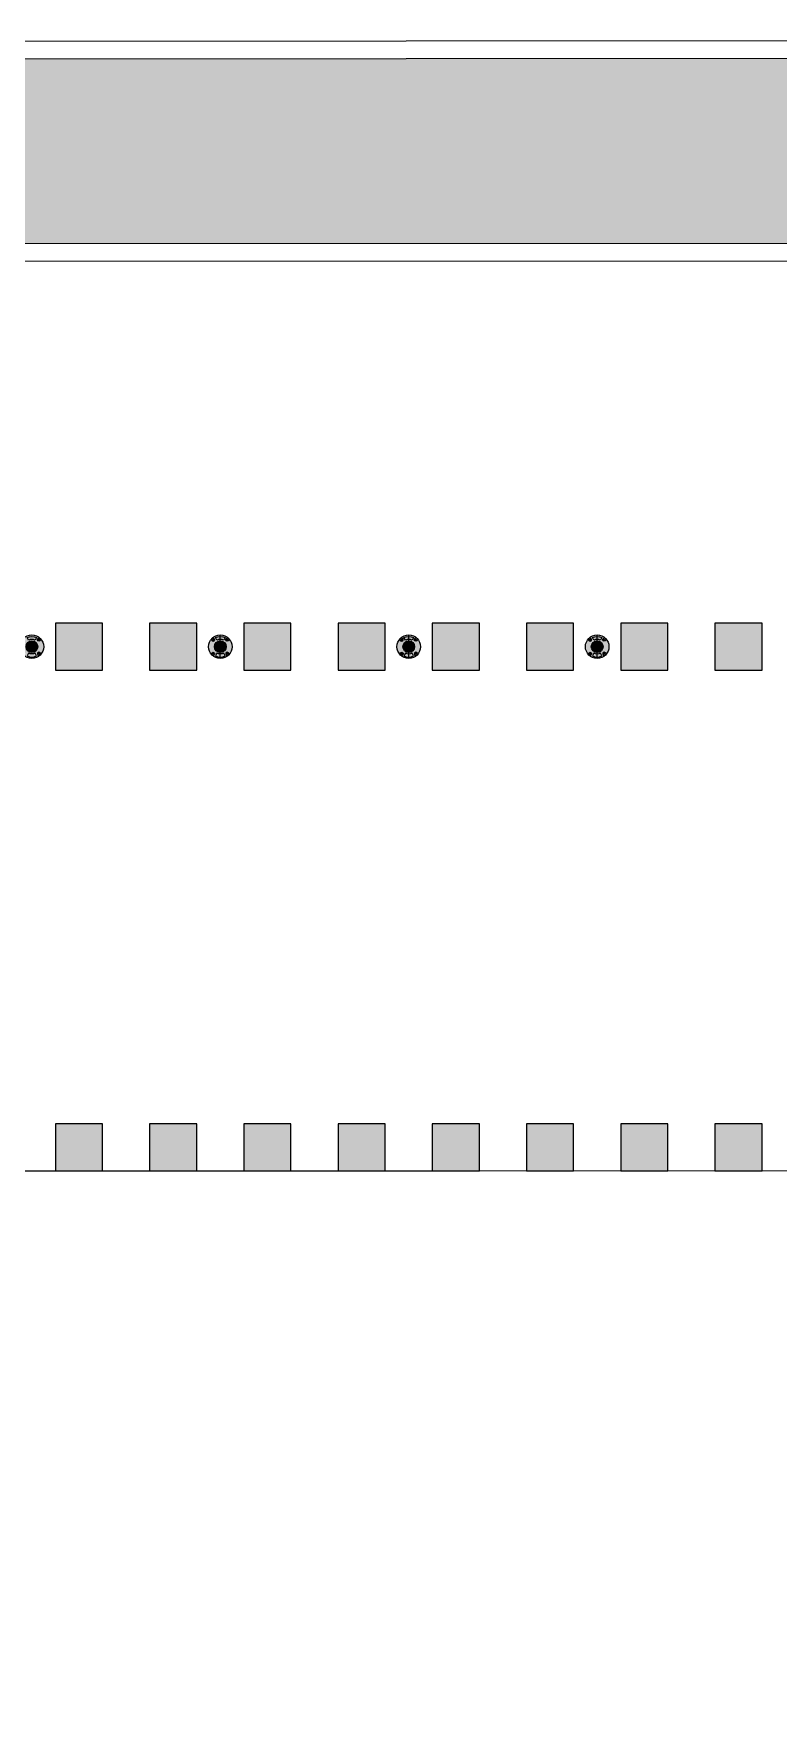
# Model space of a CAD drawing. Header units: metres. Extents: x 668617 to 675126, y 2286318 to 2293677.
# Drawn here: x 668945.45 to 668951.77, y 2287198.26 to 2287212.45 of the extents above; entities that cross this region are included whole.
import ezdxf

# ---------------------------------------------------------------- set-up
doc = ezdxf.new("R2010")
doc.units = ezdxf.units.M
doc.header["$MEASUREMENT"] = 0
for name, color, linetype in [('CU_VEGETACION', 54, 'Continuous'), ('DMTG-B-CuadrosVerdes', 94, 'Continuous'), ('DMTG-M-VIALETON', 92, 'Continuous'), ('DMTG-PB-BANQUETAS', 251, 'Continuous')]:
    doc.layers.add(name, color=color, linetype=linetype)

# ---------------------------------------------------------------- blocks, each defined once
blk = doc.blocks.new('*U110')
h = blk.add_hatch(color=256)
h.dxf.hatch_style = 1
h.paths.add_polyline_path([(12, 4.25), (12.4, 4.25), (12.4, 4.65), (12, 4.65)])
h = blk.add_hatch(color=256)
h.dxf.hatch_style = 1
h.paths.add_polyline_path([(12, 4.25), (12.4, 4.25), (12.4, 4.65), (12, 4.65)])
h = blk.add_hatch(color=256)
h.dxf.hatch_style = 1
h.paths.add_polyline_path([(12.8, 4.25), (13.2, 4.25), (13.2, 4.65), (12.8, 4.65)])
h = blk.add_hatch(color=256)
h.dxf.hatch_style = 1
h.paths.add_polyline_path([(12.8, 4.25), (13.2, 4.25), (13.2, 4.65), (12.8, 4.65)])
h = blk.add_hatch(color=256)
h.dxf.hatch_style = 1
h.paths.add_polyline_path([(13.6, 4.25), (14, 4.25), (14, 4.65), (13.6, 4.65)])
h = blk.add_hatch(color=256)
h.dxf.hatch_style = 1
h.paths.add_polyline_path([(13.6, 4.25), (14, 4.25), (14, 4.65), (13.6, 4.65)])
h = blk.add_hatch(color=256)
h.dxf.hatch_style = 1
h.paths.add_polyline_path([(14.4, 4.25), (14.8, 4.25), (14.8, 4.65), (14.4, 4.65)])
h = blk.add_hatch(color=256)
h.dxf.hatch_style = 1
h.paths.add_polyline_path([(14.4, 4.25), (14.8, 4.25), (14.8, 4.65), (14.4, 4.65)])
h = blk.add_hatch(color=256)
h.dxf.hatch_style = 1
h.paths.add_polyline_path([(15.2, 4.25), (15.6, 4.25), (15.6, 4.65), (15.2, 4.65)])
h = blk.add_hatch(color=256)
h.dxf.hatch_style = 1
h.paths.add_polyline_path([(15.2, 4.25), (15.6, 4.25), (15.6, 4.65), (15.2, 4.65)])
h = blk.add_hatch(color=256)
h.dxf.hatch_style = 1
h.paths.add_polyline_path([(16, 4.25), (16.4, 4.25), (16.4, 4.65), (16, 4.65)])
h = blk.add_hatch(color=256)
h.dxf.hatch_style = 1
h.paths.add_polyline_path([(16, 4.25), (16.4, 4.25), (16.4, 4.65), (16, 4.65)])
h = blk.add_hatch(color=256)
h.dxf.hatch_style = 1
h.paths.add_polyline_path([(16.8, 4.25), (17.2, 4.25), (17.2, 4.65), (16.8, 4.65)])
h = blk.add_hatch(color=256)
h.dxf.hatch_style = 1
h.paths.add_polyline_path([(16.8, 4.25), (17.2, 4.25), (17.2, 4.65), (16.8, 4.65)])
h = blk.add_hatch(color=256)
h.dxf.hatch_style = 1
h.paths.add_polyline_path([(17.6, 4.25), (18, 4.25), (18, 4.65), (17.6, 4.65)])
h = blk.add_hatch(color=256)
h.dxf.hatch_style = 1
h.paths.add_polyline_path([(12, 0), (12.4, 0), (12.4, 0.4), (12, 0.4)])
h = blk.add_hatch(color=256)
h.dxf.hatch_style = 1
h.paths.add_polyline_path([(12, 0), (12.4, 0), (12.4, 0.4), (12, 0.4)])
h = blk.add_hatch(color=256)
h.dxf.hatch_style = 1
h.paths.add_polyline_path([(12.8, 0), (13.2, 0), (13.2, 0.4), (12.8, 0.4)])
h = blk.add_hatch(color=256)
h.dxf.hatch_style = 1
h.paths.add_polyline_path([(12.8, 0), (13.2, 0), (13.2, 0.4), (12.8, 0.4)])
h = blk.add_hatch(color=256)
h.dxf.hatch_style = 1
h.paths.add_polyline_path([(13.6, 0), (14, 0), (14, 0.4), (13.6, 0.4)])
h = blk.add_hatch(color=256)
h.dxf.hatch_style = 1
h.paths.add_polyline_path([(13.6, 0), (14, 0), (14, 0.4), (13.6, 0.4)])
h = blk.add_hatch(color=256)
h.dxf.hatch_style = 1
h.paths.add_polyline_path([(14.4, 0), (14.8, 0), (14.8, 0.4), (14.4, 0.4)])
h = blk.add_hatch(color=256)
h.dxf.hatch_style = 1
h.paths.add_polyline_path([(14.4, 0), (14.8, 0), (14.8, 0.4), (14.4, 0.4)])
h = blk.add_hatch(color=256)
h.dxf.hatch_style = 1
h.paths.add_polyline_path([(15.2, 0), (15.6, 0), (15.6, 0.4), (15.2, 0.4)])
h = blk.add_hatch(color=256)
h.dxf.hatch_style = 1
h.paths.add_polyline_path([(15.2, 0), (15.6, 0), (15.6, 0.4), (15.2, 0.4)])
h = blk.add_hatch(color=256)
h.dxf.hatch_style = 1
h.paths.add_polyline_path([(16, 0), (16.4, 0), (16.4, 0.4), (16, 0.4)])
h = blk.add_hatch(color=256)
h.dxf.hatch_style = 1
h.paths.add_polyline_path([(16, 0), (16.4, 0), (16.4, 0.4), (16, 0.4)])
h = blk.add_hatch(color=256)
h.dxf.hatch_style = 1
h.paths.add_polyline_path([(16.8, 0), (17.2, 0), (17.2, 0.4), (16.8, 0.4)])
h = blk.add_hatch(color=256)
h.dxf.hatch_style = 1
h.paths.add_polyline_path([(16.8, 0), (17.2, 0), (17.2, 0.4), (16.8, 0.4)])
h = blk.add_hatch(color=256)
h.dxf.hatch_style = 1
h.paths.add_polyline_path([(17.6, 0), (18, 0), (18, 0.4), (17.6, 0.4)])
for points in [[(12, 4.25), (12.4, 4.25), (12.4, 4.65), (12, 4.65)], [(12, 4.25), (12.4, 4.25), (12.4, 4.65), (12, 4.65)], [(12.8, 4.25), (13.2, 4.25), (13.2, 4.65), (12.8, 4.65)], [(12.8, 4.25), (13.2, 4.25), (13.2, 4.65), (12.8, 4.65)], [(13.6, 4.25), (14, 4.25), (14, 4.65), (13.6, 4.65)], [(13.6, 4.25), (14, 4.25), (14, 4.65), (13.6, 4.65)], [(14.4, 4.25), (14.8, 4.25), (14.8, 4.65), (14.4, 4.65)], [(14.4, 4.25), (14.8, 4.25), (14.8, 4.65), (14.4, 4.65)], [(15.2, 4.25), (15.6, 4.25), (15.6, 4.65), (15.2, 4.65)], [(15.2, 4.25), (15.6, 4.25), (15.6, 4.65), (15.2, 4.65)], [(16, 4.25), (16.4, 4.25), (16.4, 4.65), (16, 4.65)], [(16, 4.25), (16.4, 4.25), (16.4, 4.65), (16, 4.65)], [(16.8, 4.25), (17.2, 4.25), (17.2, 4.65), (16.8, 4.65)], [(16.8, 4.25), (17.2, 4.25), (17.2, 4.65), (16.8, 4.65)], [(17.6, 4.25), (18, 4.25), (18, 4.65), (17.6, 4.65)], [(12, 0), (12.4, 0), (12.4, 0.4), (12, 0.4)], [(12, 0), (12.4, 0), (12.4, 0.4), (12, 0.4)], [(12.8, 0), (13.2, 0), (13.2, 0.4), (12.8, 0.4)], [(12.8, 0), (13.2, 0), (13.2, 0.4), (12.8, 0.4)], [(13.6, 0), (14, 0), (14, 0.4), (13.6, 0.4)], [(13.6, 0), (14, 0), (14, 0.4), (13.6, 0.4)], [(14.4, 0), (14.8, 0), (14.8, 0.4), (14.4, 0.4)], [(14.4, 0), (14.8, 0), (14.8, 0.4), (14.4, 0.4)], [(15.2, 0), (15.6, 0), (15.6, 0.4), (15.2, 0.4)], [(15.2, 0), (15.6, 0), (15.6, 0.4), (15.2, 0.4)], [(16, 0), (16.4, 0), (16.4, 0.4), (16, 0.4)], [(16, 0), (16.4, 0), (16.4, 0.4), (16, 0.4)], [(16.8, 0), (17.2, 0), (17.2, 0.4), (16.8, 0.4)], [(16.8, 0), (17.2, 0), (17.2, 0.4), (16.8, 0.4)], [(17.6, 0), (18, 0), (18, 0.4), (17.6, 0.4)]]:
    blk.add_lwpolyline(points, close=True)
blk = doc.blocks.new('*U29')
at = {"true_color": 0x58ba48}
h = blk.add_hatch(color=85, dxfattribs=at)
h.dxf.hatch_style = 1
h.paths.add_polyline_path([(24.592, 11.001, 1), (24.692, 11.001, 1)], flags=0)
h.paths.add_polyline_path([(24.591, 11.069), (24.58, 11.08, 0.062746), (24.563, 11.062), (24.573, 11.052, 0.413879), (24.591, 11.052, 0.414549)], flags=17)
h.paths.add_polyline_path([(24.588, 11.06, -1), (24.576, 11.06, -1)], flags=16)
h.paths.add_polyline_path([(24.592, 11.001, 1), (24.692, 11.001, 1)], flags=16)
h.paths.add_polyline_path([(24.703, 11.08), (24.692, 11.069, 0.413879), (24.692, 11.052, 0.414549), (24.71, 11.052), (24.721, 11.062, 0.062746)], flags=17)
h.paths.add_polyline_path([(24.707, 11.06, -1), (24.695, 11.06, -1)], flags=16)
h.paths.add_polyline_path([(24.721, 10.94), (24.71, 10.95, 0.413879), (24.692, 10.95, 0.414549), (24.692, 10.933), (24.703, 10.922, 0.062746)], flags=17)
h.paths.add_polyline_path([(24.695, 10.942, -1), (24.707, 10.942, -1)], flags=16)
h.paths.add_polyline_path([(24.591, 10.95, 0.414549), (24.573, 10.95), (24.563, 10.94, 0.062746), (24.58, 10.922), (24.591, 10.933, 0.413879)], flags=17)
h.paths.add_polyline_path([(24.576, 10.942, -1), (24.588, 10.942, -1)], flags=16)
h.paths.add_polyline_path([(24.721, 11.062), (24.71, 11.052, -0.414549), (24.692, 11.052, -0.413879), (24.692, 11.069), (24.703, 11.08, 0.342564), (24.58, 11.08), (24.591, 11.069, -0.414549), (24.591, 11.052, -0.413879), (24.573, 11.052), (24.563, 11.062, 0.166532), (24.542, 11.001, 0.166532), (24.563, 10.94), (24.573, 10.95, -0.414549), (24.591, 10.95, -0.413879), (24.591, 10.933), (24.58, 10.922, 0.342564), (24.703, 10.922), (24.692, 10.933, -0.414549), (24.692, 10.95, -0.413879), (24.71, 10.95), (24.721, 10.94, 0.166532), (24.742, 11.001, 0.166532)])
h.paths.add_polyline_path([(24.692, 11.001, -1), (24.592, 11.001, -1)], flags=0)
h.paths.add_polyline_path([(24.671, 11.056, 0.245947), (24.613, 11.056), (24.601, 11.078, -0.245947), (24.682, 11.078)], flags=16)
h.paths.add_polyline_path([(24.671, 10.946), (24.682, 10.923, -0.245947), (24.601, 10.923), (24.613, 10.946, 0.245947)], flags=16)
at = {"true_color": 0xc7c8ca}
h = blk.add_hatch(color=9, dxfattribs=at)
h.dxf.hatch_style = 1
h.paths.add_polyline_path([(24.682, 11.078, 0.245947), (24.601, 11.078), (24.613, 11.056, -0.245947), (24.671, 11.056)])
h.paths.add_polyline_path([(24.682, 10.923), (24.671, 10.946, -0.245947), (24.613, 10.946), (24.601, 10.923, 0.245947)])
at = {"true_color": 0x58ba48}
h = blk.add_hatch(color=85, dxfattribs=at)
h.dxf.hatch_style = 1
h.paths.add_polyline_path([(26.192, 11.001, 1), (26.292, 11.001, 1)], flags=0)
h.paths.add_polyline_path([(26.191, 11.069), (26.18, 11.08, 0.062746), (26.163, 11.062), (26.173, 11.052, 0.413879), (26.191, 11.052, 0.414549)], flags=17)
h.paths.add_polyline_path([(26.188, 11.06, -1), (26.176, 11.06, -1)], flags=16)
h.paths.add_polyline_path([(26.192, 11.001, 1), (26.292, 11.001, 1)], flags=16)
h.paths.add_polyline_path([(26.303, 11.08), (26.292, 11.069, 0.413879), (26.292, 11.052, 0.414549), (26.31, 11.052), (26.321, 11.062, 0.062746)], flags=17)
h.paths.add_polyline_path([(26.307, 11.06, -1), (26.295, 11.06, -1)], flags=16)
h.paths.add_polyline_path([(26.321, 10.94), (26.31, 10.95, 0.413879), (26.292, 10.95, 0.414549), (26.292, 10.933), (26.303, 10.922, 0.062746)], flags=17)
h.paths.add_polyline_path([(26.295, 10.942, -1), (26.307, 10.942, -1)], flags=16)
h.paths.add_polyline_path([(26.191, 10.95, 0.414549), (26.173, 10.95), (26.163, 10.94, 0.062746), (26.18, 10.922), (26.191, 10.933, 0.413879)], flags=17)
h.paths.add_polyline_path([(26.176, 10.942, -1), (26.188, 10.942, -1)], flags=16)
h.paths.add_polyline_path([(26.321, 11.062), (26.31, 11.052, -0.414549), (26.292, 11.052, -0.413879), (26.292, 11.069), (26.303, 11.08, 0.342564), (26.18, 11.08), (26.191, 11.069, -0.414549), (26.191, 11.052, -0.413879), (26.173, 11.052), (26.163, 11.062, 0.166532), (26.142, 11.001, 0.166532), (26.163, 10.94), (26.173, 10.95, -0.414549), (26.191, 10.95, -0.413879), (26.191, 10.933), (26.18, 10.922, 0.342564), (26.303, 10.922), (26.292, 10.933, -0.414549), (26.292, 10.95, -0.413879), (26.31, 10.95), (26.321, 10.94, 0.166532), (26.342, 11.001, 0.166532)])
h.paths.add_polyline_path([(26.292, 11.001, -1), (26.192, 11.001, -1)], flags=0)
h.paths.add_polyline_path([(26.271, 11.056, 0.245947), (26.213, 11.056), (26.201, 11.078, -0.245947), (26.282, 11.078)], flags=16)
h.paths.add_polyline_path([(26.271, 10.946), (26.282, 10.923, -0.245947), (26.201, 10.923), (26.213, 10.946, 0.245947)], flags=16)
at = {"true_color": 0xc7c8ca}
h = blk.add_hatch(color=9, dxfattribs=at)
h.dxf.hatch_style = 1
h.paths.add_polyline_path([(26.282, 11.078, 0.245947), (26.201, 11.078), (26.213, 11.056, -0.245947), (26.271, 11.056)])
h.paths.add_polyline_path([(26.282, 10.923), (26.271, 10.946, -0.245947), (26.213, 10.946), (26.201, 10.923, 0.245947)])
at = {"true_color": 0x58ba48}
h = blk.add_hatch(color=85, dxfattribs=at)
h.dxf.hatch_style = 1
h.paths.add_polyline_path([(27.792, 11.001, 1), (27.892, 11.001, 1)], flags=0)
h.paths.add_polyline_path([(27.791, 11.069), (27.78, 11.08, 0.062746), (27.763, 11.062), (27.773, 11.052, 0.413879), (27.791, 11.052, 0.414549)], flags=17)
h.paths.add_polyline_path([(27.788, 11.06, -1), (27.776, 11.06, -1)], flags=16)
h.paths.add_polyline_path([(27.792, 11.001, 1), (27.892, 11.001, 1)], flags=16)
h.paths.add_polyline_path([(27.903, 11.08), (27.892, 11.069, 0.413879), (27.892, 11.052, 0.414549), (27.91, 11.052), (27.921, 11.062, 0.062746)], flags=17)
h.paths.add_polyline_path([(27.907, 11.06, -1), (27.895, 11.06, -1)], flags=16)
h.paths.add_polyline_path([(27.921, 10.94), (27.91, 10.95, 0.413879), (27.892, 10.95, 0.414549), (27.892, 10.933), (27.903, 10.922, 0.062746)], flags=17)
h.paths.add_polyline_path([(27.895, 10.942, -1), (27.907, 10.942, -1)], flags=16)
h.paths.add_polyline_path([(27.791, 10.95, 0.414549), (27.773, 10.95), (27.763, 10.94, 0.062746), (27.78, 10.922), (27.791, 10.933, 0.413879)], flags=17)
h.paths.add_polyline_path([(27.776, 10.942, -1), (27.788, 10.942, -1)], flags=16)
h.paths.add_polyline_path([(27.921, 11.062), (27.91, 11.052, -0.414549), (27.892, 11.052, -0.413879), (27.892, 11.069), (27.903, 11.08, 0.342564), (27.78, 11.08), (27.791, 11.069, -0.414549), (27.791, 11.052, -0.413879), (27.773, 11.052), (27.763, 11.062, 0.166532), (27.742, 11.001, 0.166532), (27.763, 10.94), (27.773, 10.95, -0.414549), (27.791, 10.95, -0.413879), (27.791, 10.933), (27.78, 10.922, 0.342564), (27.903, 10.922), (27.892, 10.933, -0.414549), (27.892, 10.95, -0.413879), (27.91, 10.95), (27.921, 10.94, 0.166532), (27.942, 11.001, 0.166532)])
h.paths.add_polyline_path([(27.892, 11.001, -1), (27.792, 11.001, -1)], flags=0)
h.paths.add_polyline_path([(27.871, 11.056, 0.245947), (27.813, 11.056), (27.801, 11.078, -0.245947), (27.882, 11.078)], flags=16)
h.paths.add_polyline_path([(27.871, 10.946), (27.882, 10.923, -0.245947), (27.801, 10.923), (27.813, 10.946, 0.245947)], flags=16)
at = {"true_color": 0xc7c8ca}
h = blk.add_hatch(color=9, dxfattribs=at)
h.dxf.hatch_style = 1
h.paths.add_polyline_path([(27.882, 11.078, 0.245947), (27.801, 11.078), (27.813, 11.056, -0.245947), (27.871, 11.056)])
h.paths.add_polyline_path([(27.882, 10.923), (27.871, 10.946, -0.245947), (27.813, 10.946), (27.801, 10.923, 0.245947)])
at = {"true_color": 0x58ba48}
h = blk.add_hatch(color=85, dxfattribs=at)
h.dxf.hatch_style = 1
h.paths.add_polyline_path([(29.392, 11.001, 1), (29.492, 11.001, 1)], flags=0)
h.paths.add_polyline_path([(29.391, 11.069), (29.38, 11.08, 0.062746), (29.363, 11.062), (29.373, 11.052, 0.413879), (29.391, 11.052, 0.414549)], flags=17)
h.paths.add_polyline_path([(29.388, 11.06, -1), (29.376, 11.06, -1)], flags=16)
h.paths.add_polyline_path([(29.392, 11.001, 1), (29.492, 11.001, 1)], flags=16)
h.paths.add_polyline_path([(29.503, 11.08), (29.492, 11.069, 0.413879), (29.492, 11.052, 0.414549), (29.51, 11.052), (29.521, 11.062, 0.062746)], flags=17)
h.paths.add_polyline_path([(29.507, 11.06, -1), (29.495, 11.06, -1)], flags=16)
h.paths.add_polyline_path([(29.521, 10.94), (29.51, 10.95, 0.413879), (29.492, 10.95, 0.414549), (29.492, 10.933), (29.503, 10.922, 0.062746)], flags=17)
h.paths.add_polyline_path([(29.495, 10.942, -1), (29.507, 10.942, -1)], flags=16)
h.paths.add_polyline_path([(29.391, 10.95, 0.414549), (29.373, 10.95), (29.363, 10.94, 0.062746), (29.38, 10.922), (29.391, 10.933, 0.413879)], flags=17)
h.paths.add_polyline_path([(29.376, 10.942, -1), (29.388, 10.942, -1)], flags=16)
h.paths.add_polyline_path([(29.521, 11.062), (29.51, 11.052, -0.414549), (29.492, 11.052, -0.413879), (29.492, 11.069), (29.503, 11.08, 0.342564), (29.38, 11.08), (29.391, 11.069, -0.414549), (29.391, 11.052, -0.413879), (29.373, 11.052), (29.363, 11.062, 0.166532), (29.342, 11.001, 0.166532), (29.363, 10.94), (29.373, 10.95, -0.414549), (29.391, 10.95, -0.413879), (29.391, 10.933), (29.38, 10.922, 0.342564), (29.503, 10.922), (29.492, 10.933, -0.414549), (29.492, 10.95, -0.413879), (29.51, 10.95), (29.521, 10.94, 0.166532), (29.542, 11.001, 0.166532)])
h.paths.add_polyline_path([(29.492, 11.001, -1), (29.392, 11.001, -1)], flags=0)
h.paths.add_polyline_path([(29.471, 11.056, 0.245947), (29.413, 11.056), (29.401, 11.078, -0.245947), (29.482, 11.078)], flags=16)
h.paths.add_polyline_path([(29.471, 10.946), (29.482, 10.923, -0.245947), (29.401, 10.923), (29.413, 10.946, 0.245947)], flags=16)
at = {"true_color": 0xc7c8ca}
h = blk.add_hatch(color=9, dxfattribs=at)
h.dxf.hatch_style = 1
h.paths.add_polyline_path([(29.482, 11.078, 0.245947), (29.401, 11.078), (29.413, 11.056, -0.245947), (29.471, 11.056)])
h.paths.add_polyline_path([(29.482, 10.923), (29.471, 10.946, -0.245947), (29.413, 10.946), (29.401, 10.923, 0.245947)])
at = {"true_color": 0x58ba48}
h = blk.add_hatch(color=85, dxfattribs=at)
h.dxf.hatch_style = 1
h.paths.add_polyline_path([(24.592, 11.001, 1), (24.692, 11.001, 1)])
h = blk.add_hatch(color=85, dxfattribs=at)
h.dxf.hatch_style = 1
h.paths.add_polyline_path([(26.192, 11.001, 1), (26.292, 11.001, 1)])
h = blk.add_hatch(color=85, dxfattribs=at)
h.dxf.hatch_style = 1
h.paths.add_polyline_path([(27.792, 11.001, 1), (27.892, 11.001, 1)])
h = blk.add_hatch(color=85, dxfattribs=at)
h.dxf.hatch_style = 1
h.paths.add_polyline_path([(29.392, 11.001, 1), (29.492, 11.001, 1)])
at = {"color": 18, "true_color": 0x000000}
for points in [[(24.682, 11.078), (24.671, 11.056, 0.245947), (24.613, 11.056), (24.601, 11.078, -0.245947)], [(24.692, 11.069), (24.703, 11.08, -0.062746), (24.721, 11.062), (24.71, 11.052, -0.413879), (24.692, 11.052, -0.414549)], [(26.191, 11.069), (26.18, 11.08, 0.062746), (26.163, 11.062), (26.173, 11.052, 0.413879), (26.191, 11.052, 0.414549)], [(26.282, 11.078), (26.271, 11.056, 0.245947), (26.213, 11.056), (26.201, 11.078, -0.245947)], [(26.292, 11.069), (26.303, 11.08, -0.062746), (26.321, 11.062), (26.31, 11.052, -0.413879), (26.292, 11.052, -0.414549)], [(27.791, 11.069), (27.78, 11.08, 0.062746), (27.763, 11.062), (27.773, 11.052, 0.413879), (27.791, 11.052, 0.414549)], [(27.882, 11.078), (27.871, 11.056, 0.245947), (27.813, 11.056), (27.801, 11.078, -0.245947)], [(27.892, 11.069), (27.903, 11.08, -0.062746), (27.921, 11.062), (27.91, 11.052, -0.413879), (27.892, 11.052, -0.414549)], [(29.391, 11.069), (29.38, 11.08, 0.062746), (29.363, 11.062), (29.373, 11.052, 0.413879), (29.391, 11.052, 0.414549)], [(29.482, 11.078), (29.471, 11.056, 0.245947), (29.413, 11.056), (29.401, 11.078, -0.245947)], [(29.492, 11.069), (29.503, 11.08, -0.062746), (29.521, 11.062), (29.51, 11.052, -0.413879), (29.492, 11.052, -0.414549)], [(24.682, 10.923), (24.671, 10.946, -0.245947), (24.613, 10.946), (24.601, 10.923, 0.245947)], [(24.692, 10.933), (24.703, 10.922, 0.062746), (24.721, 10.94), (24.71, 10.95, 0.413879), (24.692, 10.95, 0.414549)], [(26.191, 10.933), (26.18, 10.922, -0.062746), (26.163, 10.94), (26.173, 10.95, -0.413879), (26.191, 10.95, -0.414549)], [(26.282, 10.923), (26.271, 10.946, -0.245947), (26.213, 10.946), (26.201, 10.923, 0.245947)], [(26.292, 10.933), (26.303, 10.922, 0.062746), (26.321, 10.94), (26.31, 10.95, 0.413879), (26.292, 10.95, 0.414549)], [(27.791, 10.933), (27.78, 10.922, -0.062746), (27.763, 10.94), (27.773, 10.95, -0.413879), (27.791, 10.95, -0.414549)], [(27.882, 10.923), (27.871, 10.946, -0.245947), (27.813, 10.946), (27.801, 10.923, 0.245947)], [(27.892, 10.933), (27.903, 10.922, 0.062746), (27.921, 10.94), (27.91, 10.95, 0.413879), (27.892, 10.95, 0.414549)], [(29.391, 10.933), (29.38, 10.922, -0.062746), (29.363, 10.94), (29.373, 10.95, -0.413879), (29.391, 10.95, -0.414549)], [(29.482, 10.923), (29.471, 10.946, -0.245947), (29.413, 10.946), (29.401, 10.923, 0.245947)], [(29.492, 10.933), (29.503, 10.922, 0.062746), (29.521, 10.94), (29.51, 10.95, 0.413879), (29.492, 10.95, 0.414549)]]:
    blk.add_lwpolyline(points, format="xyb", close=True, dxfattribs=at)
for points in [[(26.242, 10.901), (26.242, 11.101)], [(27.842, 10.901), (27.842, 11.101)], [(29.442, 10.901), (29.442, 11.101)]]:
    blk.add_lwpolyline(points)
for centre, radius in [((24.642, 11.001), 0.1), ((24.701, 11.06), 0.00613), ((26.242, 11.001), 0.1), ((26.182, 11.06), 0.00613), ((26.301, 11.06), 0.00613), ((27.842, 11.001), 0.1), ((27.782, 11.06), 0.00613), ((27.901, 11.06), 0.00613), ((29.442, 11.001), 0.1), ((29.382, 11.06), 0.00613), ((29.501, 11.06), 0.00613), ((24.642, 11.001), 0.05), ((24.701, 10.942), 0.00613), ((26.182, 10.942), 0.00613), ((26.242, 11.001), 0.05), ((26.301, 10.942), 0.00613), ((27.782, 10.942), 0.00613), ((27.842, 11.001), 0.05), ((27.901, 10.942), 0.00613), ((29.382, 10.942), 0.00613), ((29.442, 11.001), 0.05), ((29.501, 10.942), 0.00613)]:
    blk.add_circle(centre, radius, dxfattribs=at)

msp = doc.modelspace()

# ---------------------------------------------------------------- hatches: boundary and pattern name
at = {"layer": 'CU_VEGETACION'}
h = msp.add_hatch(dxfattribs=at)
h.set_pattern_fill('GRASS', color=256, scale=0.25, angle=1.056706)
h.set_pattern_definition([(92.53632, (668987.63236, 2287172.38601), (-0.18442637, 0.16878067), [0.046875, -0.30667839]), (47.53632, (668987.63236, 2287172.386), (-0.18442637, 0.16878067), [0.046875, -0.203125]), (137.53632, (668987.63236, 2287172.386), (-0.16878067, -0.18442637), [0.046875, -0.203125])])
h.paths.add_polyline_path([(669004.18378, 2287212.28789), (669004.4432, 2287212.2981), (669004.67137, 2287212.24074), (669004.87259, 2287212.12052), (669005.03158, 2287211.94726), (669005.13462, 2287211.73647), (669005.17335, 2287211.50537), (669005.1438, 2287211.27203), (669005.04936, 2287211.05664), (669004.898, 2287210.87737), (669004.70163, 2287210.7491), (669004.47696, 2287210.68249), (669004.21973, 2287210.68254), (668617.45293, 2287210.54733), (668617.21165, 2287210.55631), (668617.00453, 2287210.63254), (668616.83238, 2287210.77005), (668616.71149, 2287210.95391), (668616.65481, 2287211.16683), (668616.66711, 2287211.38693), (668616.74742, 2287211.59236), (668616.88803, 2287211.76183), (668617.07521, 2287211.87864), (668617.29485, 2287211.93267)])

# ---------------------------------------------------------------- linework, layer by layer
at = {"layer": 'DMTG-PB-BANQUETAS', "flags": 128}
for points in [[(668617.2766, 2287212.08265), (669004.18076, 2287212.43788)], [(669004.18076, 2287212.43788), (669004.45885, 2287212.44883), (669004.72936, 2287212.38083), (669004.96831, 2287212.23807), (669005.1568, 2287212.03267), (669005.27896, 2287211.78276), (669005.32493, 2287211.50841), (669005.28989, 2287211.23166), (669005.178, 2287210.97648), (669004.99843, 2287210.7638), (669004.7653, 2287210.61152), (669004.49871, 2287210.53248), (669004.2197, 2287210.53254), (668617.45017, 2287210.39733)]]:
    msp.add_lwpolyline(points, dxfattribs=at)
msp.add_lwpolyline([(669004.18378, 2287212.28789), (669004.4432, 2287212.2981), (669004.67137, 2287212.24074), (669004.87259, 2287212.12052), (669005.03158, 2287211.94726), (669005.13462, 2287211.73647), (669005.17335, 2287211.50537), (669005.1438, 2287211.27203), (669005.04936, 2287211.05664), (669004.898, 2287210.87737), (669004.70163, 2287210.7491), (669004.47696, 2287210.68249), (669004.21973, 2287210.68254), (668617.45293, 2287210.54733), (668617.21165, 2287210.55631), (668617.00453, 2287210.63254), (668616.83238, 2287210.77005), (668616.71149, 2287210.95391), (668616.65481, 2287211.16683), (668616.66711, 2287211.38693), (668616.74742, 2287211.59236), (668616.88803, 2287211.76183), (668617.07521, 2287211.87864), (668617.29485, 2287211.93267)], close=True, dxfattribs=at)
msp.add_lwpolyline([(668890.83686, 2287098.80416), (668891.27323, 2287198.81698, -0.41337006), (668895.26683, 2287202.79445), (668948.90683, 2287202.7932), (669006.98525, 2287202.85382, -0.41462997), (669010.98942, 2287198.85231), (669010.95095, 2287097.00877)], format="xyb", dxfattribs=at)

# ---------------------------------------------------------------- block references
at = {"layer": 'DMTG-B-CuadrosVerdes', "rotation": 359.9986619413119}
msp.add_blockref('*U110', (668933.63245, 2287202.79345), dxfattribs=at)
at = {"layer": 'DMTG-M-VIALETON', "rotation": 359.9986875201569}
msp.add_blockref('*U29', (668920.79068, 2287196.24291), dxfattribs=at)

doc.saveas('drawing.dxf')
